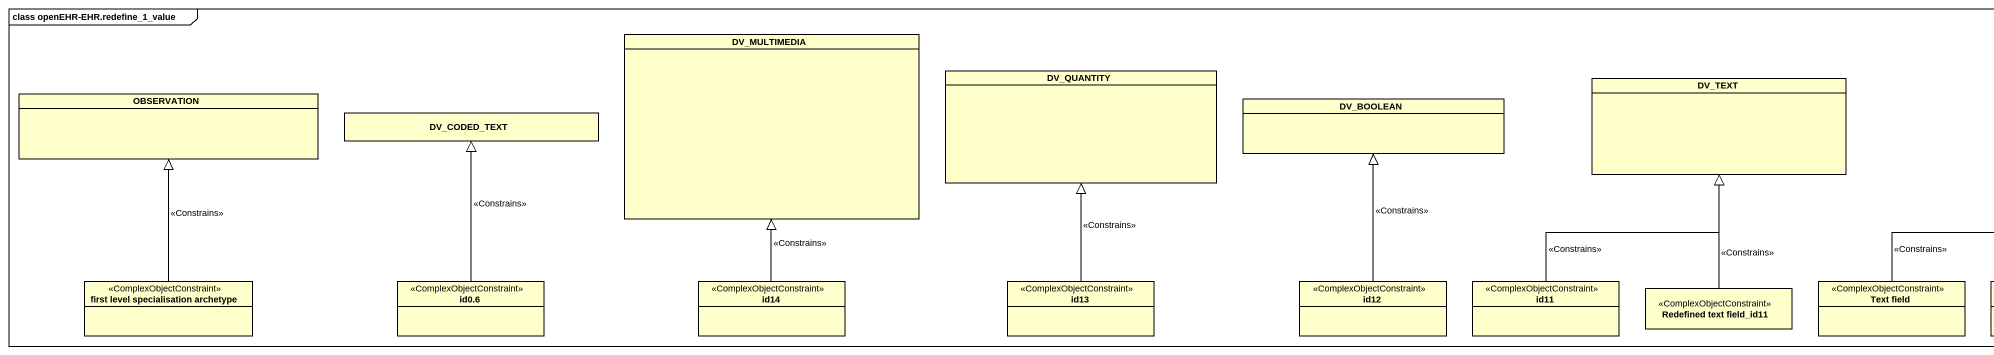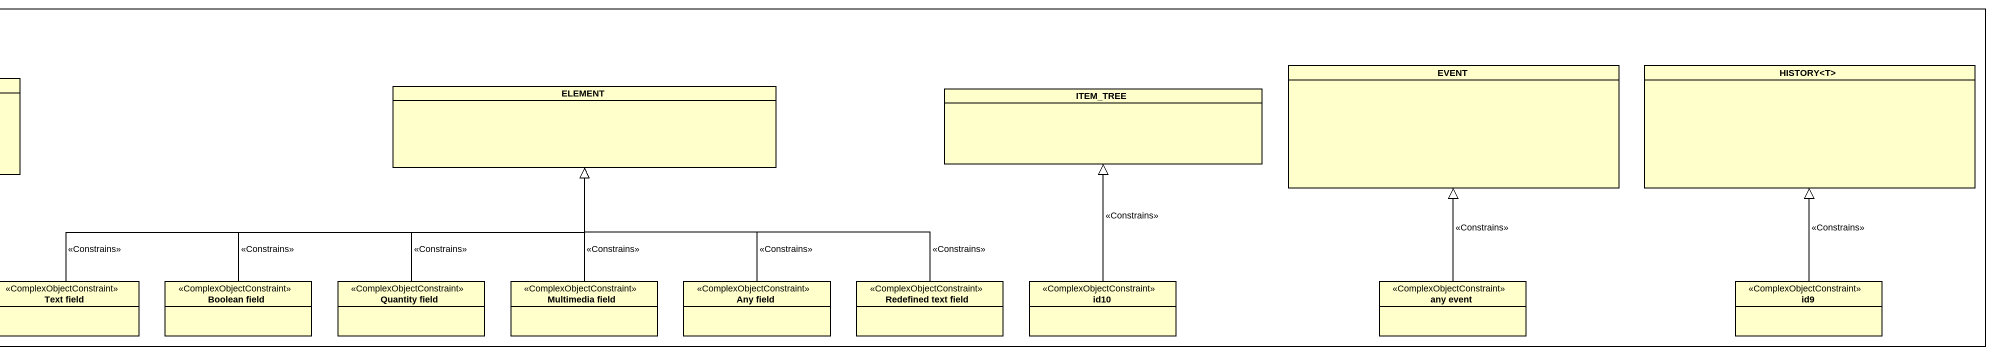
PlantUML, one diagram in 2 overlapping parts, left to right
@startuml
mainframe class openEHR-EHR.redefine_1_value
hide circle
hide empty members
class DV_MULTIMEDIA
class DV_QUANTITY
class DV_TEXT
class EVENT
class "HISTORY<T>" as HISTORY_T
class OBSERVATION
class DV_CODED_TEXT
class DV_BOOLEAN
class ELEMENT
class ITEM_TREE
class "first level specialisation archetype" as first_level_specialisation <<ComplexObjectConstraint>>
class "id0.6" as id0_6 <<ComplexObjectConstraint>>
class id14 <<ComplexObjectConstraint>>
class id13 <<ComplexObjectConstraint>>
class id12 <<ComplexObjectConstraint>>
class id11 <<ComplexObjectConstraint>>
class "Redefined text field_id11" as Redefined_text_field_id11 <<ComplexObjectConstraint>>
class "Text field" as Text_field <<ComplexObjectConstraint>>
class "Boolean field" as Boolean_field <<ComplexObjectConstraint>>
class "Quantity field" as Quantity_field <<ComplexObjectConstraint>>
class "Multimedia field" as Multimedia_field <<ComplexObjectConstraint>>
class "Any field" as Any_field <<ComplexObjectConstraint>>
class "Redefined text field" as Redefined_text_field <<ComplexObjectConstraint>>
class id10 <<ComplexObjectConstraint>>
class "any event" as any_event <<ComplexObjectConstraint>>
class id9 <<ComplexObjectConstraint>>
first_level_specialisation -up-|> OBSERVATION : <<Constrains>>
id0_6 -up-|> DV_CODED_TEXT : <<Constrains>>
id14 -up-|> DV_MULTIMEDIA : <<Constrains>>
id13 -up-|> DV_QUANTITY : <<Constrains>>
id12 -up-|> DV_BOOLEAN : <<Constrains>>
id11 -up-|> DV_TEXT : <<Constrains>>
Redefined_text_field_id11 -up-|> DV_TEXT : <<Constrains>>
Text_field -right-|> ELEMENT : <<Constrains>>
Boolean_field -right-|> ELEMENT : <<Constrains>>
Quantity_field -up-|> ELEMENT : <<Constrains>>
Multimedia_field -up-|> ELEMENT : <<Constrains>>
Any_field -up-|> ELEMENT : <<Constrains>>
Redefined_text_field -left-|> ELEMENT : <<Constrains>>
id10 -up-|> ITEM_TREE : <<Constrains>>
any_event -up-|> EVENT : <<Constrains>>
id9 -up-|> HISTORY_T : <<Constrains>>
@enduml
